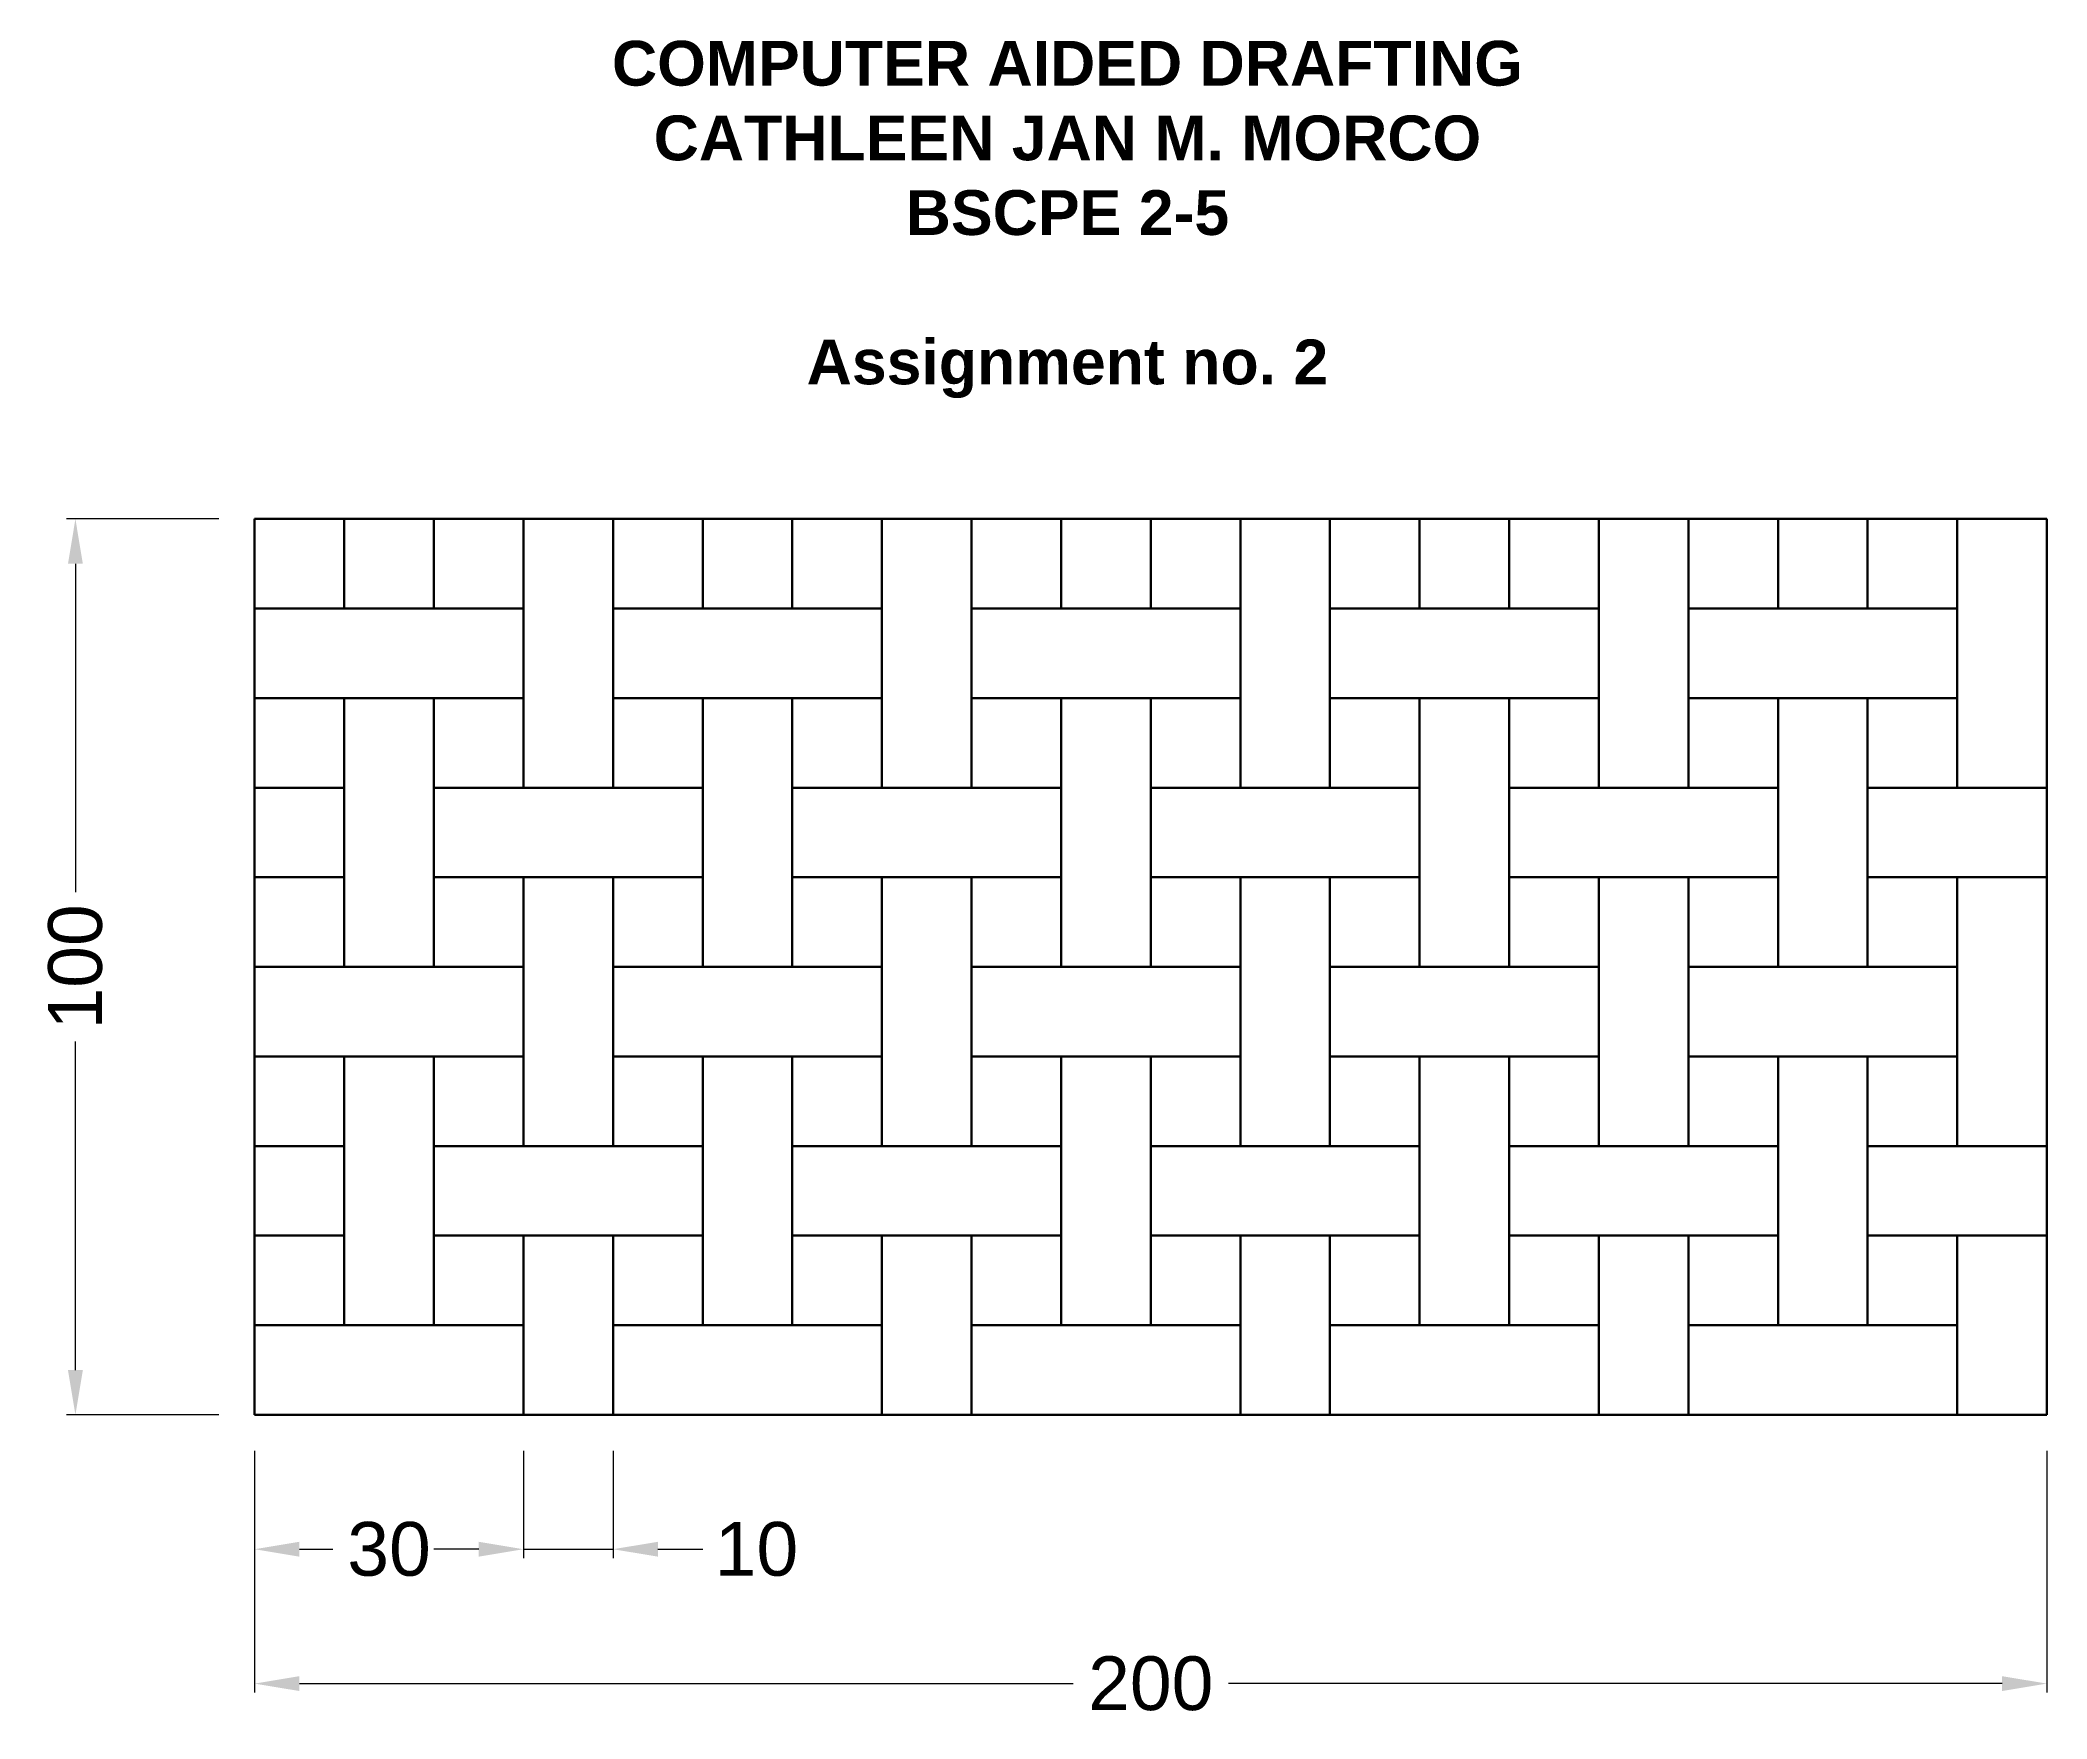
# Model space of a CAD drawing. Header units: millimetres. Extents: x 26 to 250, y 16 to 203.
import ezdxf

# ---------------------------------------------------------------- set-up
doc = ezdxf.new("R2010")
doc.units = ezdxf.units.MM
doc.styles.get("Standard").update_dxf_attribs({"font": 'arial.ttf'})
doc.dimstyles.new('Copy of ISO-25', dxfattribs={"dimtxt": 6, "dimasz": 5, "dimexe": 1, "dimexo": 4, "dimgap": 2, "dimtad": 0, "dimdec": 0, "dimtxsty": 'Standard', "dimcen": 2.5, "dimadec": 0, "dimazin": 0, "dimtfac": 1, "dimtdec": 0, "dimtmove": 0, "dimatfit": 3, "dimfxl": 1, "dimlwd": 13, "dimlwe": 13, "dimarcsym": 0})

# ---------------------------------------------------------------- blocks, each defined once
blk = doc.blocks.new('*D1')
at = {"color": 0, "linetype": 'Continuous', "lineweight": 13, "transparency": 16777216}
for p, q in [((50, 46), (50, 19)), ((250, 46), (250, 19)), ((55, 20), (141.33, 20)), ((245, 20), (158.67, 20))]:
    blk.add_line(p, q, dxfattribs=at)
at = {"color": 0, "linetype": 'Continuous', "transparency": 16777216}
for points in [[(55, 20.83), (55, 19.17), (50, 20)], [(245, 20.83), (245, 19.17), (250, 20)]]:
    blk.add_solid(points, dxfattribs=at)
at = {"layer": 'Defpoints', "color": 0, "linetype": 'Continuous', "transparency": 16777216}
for p in [(50, 50), (250, 50), (250, 20)]:
    blk.add_point(p, dxfattribs=at)
at = {"color": 0, "linetype": 'Continuous', "lineweight": 30, "transparency": 16777216, "insert": (150, 20), "char_height": 6, "attachment_point": 5}
blk.add_mtext('200', dxfattribs=at)
blk = doc.blocks.new('*D2')
at = {"color": 0, "linetype": 'Continuous', "lineweight": 13, "transparency": 16777216}
for p, q in [((50, 46), (50, 34)), ((80, 46), (80, 34)), ((55, 35), (58.71, 35)), ((75, 35), (71.29, 35))]:
    blk.add_line(p, q, dxfattribs=at)
at = {"color": 0, "linetype": 'Continuous', "transparency": 16777216}
for points in [[(55, 35.83), (55, 34.17), (50, 35)], [(75, 35.83), (75, 34.17), (80, 35)]]:
    blk.add_solid(points, dxfattribs=at)
at = {"layer": 'Defpoints', "color": 0, "linetype": 'Continuous', "transparency": 16777216}
for p in [(50, 50), (80, 50), (80, 35)]:
    blk.add_point(p, dxfattribs=at)
at = {"color": 0, "linetype": 'Continuous', "lineweight": 30, "transparency": 16777216, "insert": (65, 35), "char_height": 6, "attachment_point": 5}
blk.add_mtext('30', dxfattribs=at)
blk = doc.blocks.new('*D3')
at = {"color": 0, "linetype": 'Continuous', "lineweight": 13, "transparency": 16777216}
for p, q in [((80, 46), (80, 34)), ((90, 46), (90, 34)), ((75, 35), (70, 35)), ((80, 35), (90, 35)), ((95, 35), (100, 35))]:
    blk.add_line(p, q, dxfattribs=at)
at = {"color": 0, "linetype": 'Continuous', "transparency": 16777216}
for points in [[(75, 35.83), (75, 34.17), (80, 35)], [(95, 35.83), (95, 34.17), (90, 35)]]:
    blk.add_solid(points, dxfattribs=at)
at = {"layer": 'Defpoints', "color": 0, "linetype": 'Continuous', "transparency": 16777216}
for p in [(80, 50), (90, 50), (90, 35)]:
    blk.add_point(p, dxfattribs=at)
at = {"color": 0, "linetype": 'Continuous', "lineweight": 30, "transparency": 16777216, "insert": (106, 35), "char_height": 6, "attachment_point": 5}
blk.add_mtext('10', dxfattribs=at)
blk = doc.blocks.new('*D4')
at = {"color": 0, "linetype": 'Continuous', "lineweight": 13, "transparency": 16777216}
for p, q in [((46, 150), (29, 150)), ((30, 145), (30, 108.34)), ((30, 55), (30, 91.66)), ((46, 50), (29, 50))]:
    blk.add_line(p, q, dxfattribs=at)
at = {"color": 0, "linetype": 'Continuous', "transparency": 16777216}
for points in [[(29.17, 145), (30.83, 145), (30, 150)], [(29.17, 55), (30.83, 55), (30, 50)]]:
    blk.add_solid(points, dxfattribs=at)
at = {"layer": 'Defpoints', "color": 0, "linetype": 'Continuous', "transparency": 16777216}
for p in [(50, 150), (30, 50), (50, 50)]:
    blk.add_point(p, dxfattribs=at)
at = {"color": 0, "linetype": 'Continuous', "lineweight": 30, "transparency": 16777216, "insert": (30, 100), "char_height": 6, "attachment_point": 5, "rotation": 90}
blk.add_mtext('100', dxfattribs=at)

msp = doc.modelspace()

# ---------------------------------------------------------------- linework, layer by layer
at = {"linetype": 'Continuous', "lineweight": 30}
for p, q in [((50, 50), (50, 150)), ((250, 150), (50, 150)), ((60, 140), (60, 150)), ((70, 140), (70, 150)), ((80, 120), (80, 150)), ((90, 120), (90, 150)), ((100, 140), (100, 150)), ((110, 140), (110, 150)), ((120, 120), (120, 150)), ((130, 120), (130, 150)), ((140, 140), (140, 150)), ((150, 140), (150, 150)), ((160, 120), (160, 150)), ((170, 120), (170, 150)), ((180, 140), (180, 150)), ((190, 140), (190, 150)), ((200, 120), (200, 150)), ((210, 120), (210, 150)), ((220, 140), (220, 150)), ((230, 140), (230, 150)), ((240, 120), (240, 150)), ((250, 50), (250, 150)), ((80, 140), (50, 140)), ((120, 140), (90, 140)), ((160, 140), (130, 140)), ((200, 140), (170, 140)), ((240, 140), (210, 140)), ((80, 130), (50, 130)), ((60, 100), (60, 130)), ((70, 100), (70, 130)), ((120, 130), (90, 130)), ((100, 100), (100, 130)), ((110, 100), (110, 130)), ((160, 130), (130, 130)), ((140, 100), (140, 130)), ((150, 100), (150, 130)), ((200, 130), (170, 130)), ((180, 100), (180, 130)), ((190, 100), (190, 130)), ((240, 130), (210, 130)), ((220, 100), (220, 130)), ((230, 100), (230, 130)), ((60, 120), (50, 120)), ((100, 120), (70, 120)), ((140, 120), (110, 120)), ((180, 120), (150, 120)), ((220, 120), (190, 120)), ((250, 120), (230, 120)), ((60, 110), (50, 110)), ((100, 110), (70, 110)), ((80, 80), (80, 110)), ((90, 80), (90, 110)), ((140, 110), (110, 110)), ((120, 80), (120, 110)), ((130, 80), (130, 110)), ((180, 110), (150, 110)), ((160, 80), (160, 110)), ((170, 80), (170, 110)), ((220, 110), (190, 110)), ((200, 80), (200, 110)), ((210, 80), (210, 110)), ((250, 110), (230, 110)), ((240, 80), (240, 110)), ((80, 100), (50, 100)), ((120, 100), (90, 100)), ((160, 100), (130, 100)), ((200, 100), (170, 100)), ((240, 100), (210, 100)), ((80, 90), (50, 90)), ((60, 60), (60, 90)), ((70, 60), (70, 90)), ((120, 90), (90, 90)), ((100, 60), (100, 90)), ((110, 60), (110, 90)), ((160, 90), (130, 90)), ((140, 60), (140, 90)), ((150, 60), (150, 90)), ((200, 90), (170, 90)), ((180, 60), (180, 90)), ((190, 60), (190, 90)), ((240, 90), (210, 90)), ((220, 60), (220, 90)), ((230, 60), (230, 90)), ((60, 80), (50, 80)), ((100, 80), (70, 80)), ((140, 80), (110, 80)), ((180, 80), (150, 80)), ((220, 80), (190, 80)), ((250, 80), (230, 80)), ((60, 70), (50, 70)), ((100, 70), (70, 70)), ((80, 50), (80, 70)), ((90, 50), (90, 70)), ((140, 70), (110, 70)), ((120, 50), (120, 70)), ((130, 50), (130, 70)), ((180, 70), (150, 70)), ((160, 50), (160, 70)), ((170, 50), (170, 70)), ((220, 70), (190, 70)), ((200, 50), (200, 70)), ((210, 50), (210, 70)), ((250, 70), (230, 70)), ((240, 50), (240, 70)), ((80, 60), (50, 60)), ((120, 60), (90, 60)), ((160, 60), (130, 60)), ((200, 60), (170, 60)), ((240, 60), (210, 60)), ((250, 50), (50, 50))]:
    msp.add_line(p, q, dxfattribs=at)

# ---------------------------------------------------------------- texts
at = {"linetype": 'Continuous', "lineweight": 30, "insert": (40.47, 203.37), "char_height": 5, "attachment_point": 1}
msp.add_mtext_dynamic_manual_height_columns('\\pxqc;{\\fArial|b1|i0|c0|p34;COMPUTER AIDED DRAFTING\\PCATHLEEN JAN M. MORCO\\PBSCPE 2-5\\P\\PAssignment no. 2}', width=200.4666, gutter_width=12.5, heights=[0], dxfattribs=at)

# ---------------------------------------------------------------- dimensions: what is measured, and where the dimension line sits
at = {"linetype": 'Continuous', "lineweight": 30}
dim = msp.add_linear_dim(base=(30, 50), p1=(50, 150), p2=(50, 50), angle=90, dimstyle='Copy of ISO-25', dxfattribs=at)
dim.commit()
dim.dimension.update_dxf_attribs({"geometry": '*D4', "text_midpoint": (30, 100)})
for base, p1, p2, picture, middle in [((250, 20), (50, 50), (250, 50), '*D1', (150, 20)), ((80, 35), (50, 50), (80, 50), '*D2', (65, 35)), ((90, 35), (80, 50), (90, 50), '*D3', (106, 35))]:
    dim = msp.add_linear_dim(base=base, p1=p1, p2=p2, dimstyle='Copy of ISO-25', dxfattribs=at)
    dim.commit()
    dim.dimension.update_dxf_attribs({"geometry": picture, "text_midpoint": middle})

doc.saveas('drawing.dxf')
